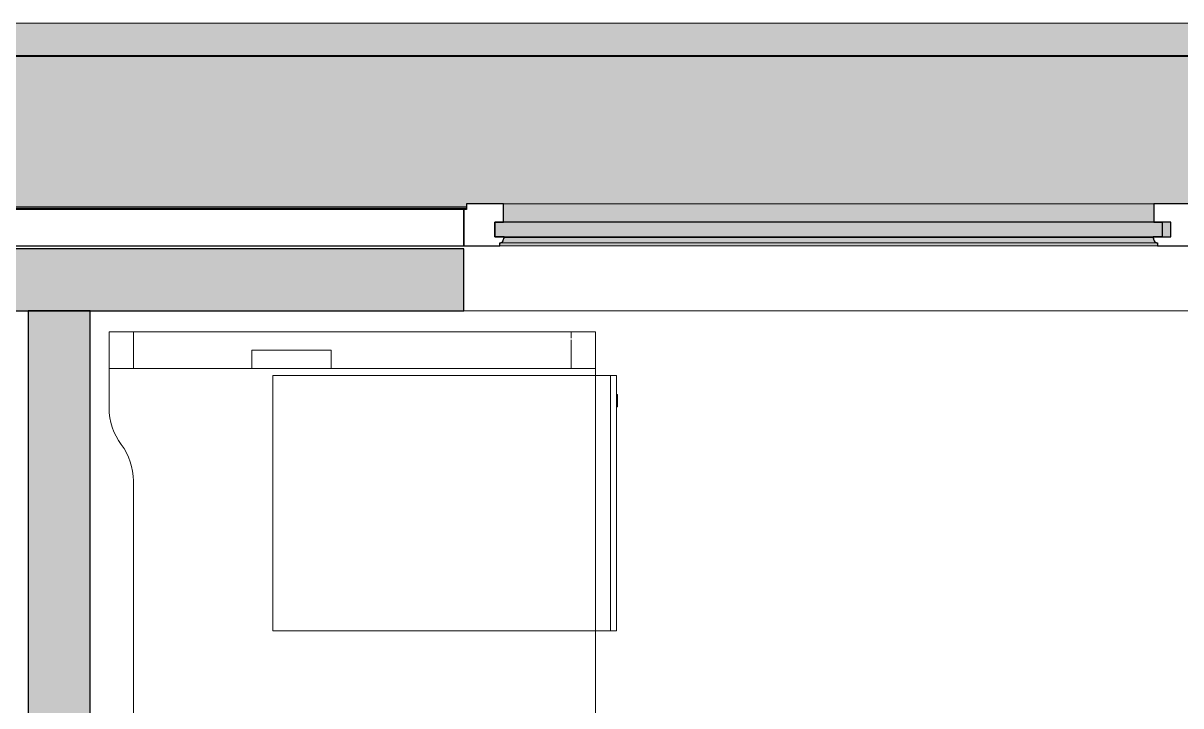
# Model space of a CAD drawing. Header units: millimetres. Extents: x 155927 to 326028, y -36033 to 97293.
# Drawn here: x 222712 to 224616, y 33597 to 34719 of the extents above; entities that cross this region are included whole.
import ezdxf

# ---------------------------------------------------------------- set-up
doc = ezdxf.new("R2010")
doc.units = ezdxf.units.MM
doc.header["$MEASUREMENT"] = 0
for name, color, linetype, lineweight in [('A-GLAZ', 7, 'CONTINUOUS', 9), ('A-GLAZ-CWMG', 7, 'CONTINUOUS', 9), ('A-WALL-PATT', 7, 'CONTINUOUS', 9), ('I-FURN', 8, 'CONTINUOUS', 9), ('I-WALL', 7, 'CONTINUOUS', 9)]:
    doc.layers.add(name, color=color, linetype=linetype, lineweight=lineweight)

msp = doc.modelspace()

# ---------------------------------------------------------------- hatches: boundary and pattern name
at = {"layer": 'A-GLAZ'}
for points in [[(229692.8, 34417), (229692.8, 34718.6), (220908.8, 34718.6), (220908.8, 34417), (220913.2, 34417), (220913.2, 34421.6), (222104.5, 34421.6), (222104.5, 34417), (223441.2, 34417), (223441.2, 34421.6), (224632.5, 34421.6), (224632.5, 34417), (225969.2, 34417), (225969.2, 34421.6), (227160.5, 34421.6), (227160.5, 34417), (228497.2, 34417), (228497.2, 34421.6), (229688.5, 34421.6), (229688.5, 34417)], [(224571.6, 34391.7), (224571.6, 34421.6), (223502, 34421.6), (223502, 34391.7), (224204, 34391.7)], [(224599.6, 34367.7), (224599.6, 34391.7), (223488.1, 34391.7), (223488.1, 34367.7), (224204, 34367.7)], [(224571.8, 34362.7), (224570.4, 34366.6), (223503.3, 34366.6), (223502, 34362.7), (224571.6, 34362.7)], [(224570.4, 34366.6), (224570.4, 34367.7), (224204, 34366.6)], [(224571.8, 34352.8), (224577.6, 34352.8), (224577.6, 34357.7), (223496, 34357.7), (223496, 34352.8), (224204, 34352.8)], [(224576.1, 34357.7), (224572.7, 34360), (224571.4, 34362.7), (223501.8, 34362.7), (223500, 34359), (223499.8, 34357.7), (224573.8, 34357.7)]]:
    msp.add_hatch(color=256, dxfattribs=at).paths.add_polyline_path(points, flags=0)
h = msp.add_hatch(color=256, dxfattribs=at)
h.paths.add_polyline_path([(229692.8, 34414.8), (229692.8, 34417), (229688.5, 34417), (229688.5, 34414.8)], flags=0)
h.paths.add_polyline_path([(228450.1, 34414.8), (228497.2, 34414.8), (228497.2, 34417), (227160.5, 34417), (227160.5, 34414.8), (227843.5, 34414.8)], flags=0)
h.paths.add_polyline_path([(225969.2, 34414.8), (225969.2, 34417), (224632.5, 34417), (224632.5, 34414.8), (225964.2, 34414.8)], flags=0)
h.paths.add_polyline_path([(223441.2, 34414.8), (223441.2, 34417), (222104.5, 34417), (222104.5, 34414.8), (223436.2, 34414.8)], flags=0)
h.paths.add_polyline_path([(220913.2, 34414.8), (220913.2, 34417), (220908.8, 34417), (220908.8, 34414.8)], flags=0)
h = msp.add_hatch(color=256, dxfattribs=at)
h.paths.add_polyline_path([(227104.1, 34357.7), (227102.8, 34358.9), (227102.8, 34358.2)], flags=0)
h.paths.add_polyline_path([(223496, 34357.7), (223498.9, 34358.2), (223497.6, 34358.3)], flags=0)
h.paths.add_polyline_path([(220968, 34357.7), (220970.9, 34358.2), (220969.6, 34358.3)], flags=0)
at = {"layer": 'A-WALL-PATT'}
for points in [[(222210.8, 34245.6), (223334.8, 34245.6), (223334.8, 34347.6), (222210.8, 34347.6)], [(223436.8, 34245.6), (223436.8, 34347.6), (223334.8, 34347.6), (223334.8, 34245.6)], [(222822.6, 29859.6), (222822.6, 34245.6), (222720.6, 34245.6), (222720.6, 29859.6)]]:
    msp.add_hatch(color=256, dxfattribs=at).paths.add_polyline_path(points, flags=0)

# ---------------------------------------------------------------- linework, layer by layer
at = {"layer": 'A-GLAZ'}
for p, q in [((229692.8, 34718.6), (220908.8, 34718.6)), ((224571.6, 34421.6), (223502, 34421.6)), ((223441.2, 34417), (222104.5, 34417)), ((223441.2, 34414.8), (222104.5, 34414.8)), ((224570.4, 34366.6), (223503.3, 34366.6)), ((223497.6, 34357.7), (223496, 34357.7)), ((223496, 34352.8), (224577.6, 34352.8)), ((224576.1, 34357.7), (223497.6, 34357.7)), ((224577.6, 34357.7), (224576.1, 34357.7))]:
    msp.add_line(p, q, dxfattribs=at)
at = {"layer": 'A-GLAZ', "lineweight": 30}
for p, q in [((223502, 34421.6), (223441.2, 34421.6)), ((223441.2, 34421.6), (223441.2, 34412.6)), ((223502, 34391.7), (223502, 34421.6)), ((224632.5, 34421.6), (224571.6, 34421.6)), ((224571.6, 34421.6), (224571.6, 34391.7)), ((223436.8, 34412.6), (222108.8, 34412.6)), ((223436.8, 34352.8), (223436.8, 34412.6)), ((223441.2, 34412.6), (223436.8, 34412.6)), ((223436.8, 34412.6), (223436.8, 34352.8)), ((224599.6, 34391.7), (223488.1, 34391.7)), ((223488.1, 34391.7), (223488.1, 34367.7)), ((223488.1, 34367.7), (223488.1, 34391.7)), ((223488.1, 34391.7), (223502, 34391.7)), ((224571.6, 34391.7), (224585.6, 34391.7)), ((224585.6, 34391.7), (224585.6, 34367.7)), ((224599.6, 34367.7), (224599.6, 34391.7)), ((223488.1, 34367.7), (224599.6, 34367.7)), ((223503.3, 34367.7), (223488.1, 34367.7)), ((223503.3, 34366.6), (223503.3, 34367.7)), ((224585.6, 34367.7), (224570.4, 34367.7)), ((224570.4, 34367.7), (224570.4, 34366.6)), ((222108.8, 34352.8), (223436.8, 34352.8)), ((223436.8, 34352.8), (223496, 34352.8)), ((223496, 34352.8), (223496, 34357.7)), ((223496, 34357.7), (223497.6, 34357.7)), ((224576.1, 34357.7), (224577.6, 34357.7)), ((224577.6, 34357.7), (224577.6, 34352.8)), ((224577.6, 34352.8), (224636.8, 34352.8))]:
    msp.add_line(p, q, dxfattribs=at)
for centre, radius, start, end in [((223509.2, 34362.2), 7.4, 143.4261, 176.5739), ((224564.5, 34362.2), 7.4, 3.4261, 36.5739), ((223496.5, 34363), 5.36, 281.9524, 356.5739), ((224577.2, 34363), 5.36, 183.4261, 258.0476)]:
    msp.add_arc(centre, radius, start, end, dxfattribs=at)
at = {"layer": 'A-GLAZ'}
for points in [[(223502.5, 34365.4), (223502.7, 34365.8), (223503, 34366.2), (223503.3, 34366.6)], [(224570.4, 34366.6), (224570.7, 34366.2), (224570.9, 34365.8), (224571.1, 34365.4)]]:
    msp.add_open_spline(points, degree=3, dxfattribs=at)
for points, knots in [([(223497.6, 34357.7), (223498, 34357.8), (223498.7, 34358.1), (223499.5, 34358.5), (223499.9, 34358.8), (223500, 34359)], [-1, -1, -1, -1, -0.8, -0.7, -0.6, -0.6, -0.6, -0.6]), ([(223501, 34360), (223501.1, 34360.2), (223501.3, 34360.6), (223501.7, 34361.5), (223501.8, 34362.2), (223501.8, 34362.7)], [-0.4, -0.4, -0.4, -0.4, -0.3, -0.2, 0, 0, 0, 0]), ([(224571.8, 34362.7), (224571.9, 34362.2), (224572, 34361.5), (224572.3, 34360.8), (224572.5, 34360.3), (224572.6, 34360.1), (224572.7, 34360)], [0, 0, 0, 0, 0.2, 0.3, 0.35, 0.4, 0.4, 0.4, 0.4]), ([(224573.6, 34359), (224573.7, 34359), (224573.8, 34358.8), (224574.2, 34358.6), (224574.6, 34358.3), (224575.2, 34358), (224575.7, 34357.8), (224576.1, 34357.7)], [0.6, 0.6, 0.6, 0.6, 0.625, 0.7, 0.775, 0.85, 1, 1, 1, 1])]:
    msp.add_open_spline(points, degree=3, knots=knots, dxfattribs=at)
at = {"layer": 'A-GLAZ-CWMG'}
for p, q in [((222308.9, 34665.6), (223050.8, 34665.6)), ((223050.8, 34663.6), (222308.9, 34663.6)), ((223050.8, 34665.6), (223425.8, 34665.6)), ((223425.8, 34663.6), (223050.8, 34663.6)), ((223425.8, 34665.6), (223800.8, 34665.6)), ((223800.8, 34663.6), (223425.8, 34663.6)), ((223800.8, 34665.6), (224550.8, 34665.6)), ((224550.8, 34663.6), (223800.8, 34663.6)), ((224550.8, 34665.6), (225221.9, 34665.6)), ((225221.9, 34663.6), (224550.8, 34663.6))]:
    msp.add_line(p, q, dxfattribs=at)
at = {"layer": 'I-FURN'}
for p, q in [((222853.6, 34211.3), (223653.6, 34211.3)), ((222893.6, 34211.3), (222853.6, 34211.3)), ((222853.6, 34151.3), (222853.6, 34211.3)), ((222853.6, 34151.3), (222853.6, 34211.3)), ((223653.6, 34211.3), (222853.6, 34211.3)), ((222853.6, 34211.3), (222853.6, 34086.3)), ((222853.6, 34086.3), (222853.6, 34211.3)), ((222853.6, 34211.3), (223653.6, 34211.3)), ((223613.6, 34211.3), (222893.6, 34211.3)), ((222893.6, 34151.3), (222893.6, 34211.3)), ((222893.6, 34151.3), (222893.6, 34211.3)), ((223653.6, 34211.3), (223613.6, 34211.3)), ((223613.6, 34200.8), (223613.6, 34211.3)), ((223613.6, 34200.8), (223613.6, 34211.3)), ((223653.6, 34211.3), (223653.6, 34151.3)), ((223653.6, 34151.3), (223653.6, 34211.3)), ((223653.6, 32611.3), (223653.6, 34211.3)), ((223653.6, 34211.3), (223653.6, 32611.3)), ((223613.6, 34151.3), (223613.6, 34198.4)), ((223613.6, 34151.3), (223613.6, 34198.4)), ((223088.6, 34181.3), (223218.6, 34181.3)), ((223088.6, 34151.3), (223088.6, 34181.3)), ((223218.6, 34181.3), (223088.6, 34181.3)), ((223088.6, 34151.3), (223088.6, 34181.3)), ((223218.6, 34181.3), (223218.6, 34151.3)), ((223218.6, 34151.3), (223218.6, 34181.3)), ((223088.6, 34151.3), (222853.6, 34151.3)), ((222853.6, 34151.3), (222893.6, 34151.3)), ((222893.6, 34151.3), (223613.6, 34151.3)), ((223218.6, 34151.3), (223088.6, 34151.3)), ((223653.6, 34139.8), (223122.9, 34139.8)), ((223122.9, 34139.8), (223122.9, 33719.8)), ((223653.6, 34151.3), (223218.6, 34151.3)), ((223613.6, 34151.3), (223653.6, 34151.3)), ((223677.9, 34139.8), (223653.6, 34139.8)), ((223677.9, 34139.8), (223677.9, 33719.8)), ((223687.9, 34139.8), (223677.9, 34139.8)), ((223677.9, 33719.8), (223677.9, 34139.8)), ((223687.9, 33719.8), (223687.9, 34139.8)), ((223689.9, 34108.2), (223687.9, 34108.2)), ((223689.9, 34088.2), (223689.9, 34108.2)), ((223689.9, 34108.2), (223689.9, 34088.2)), ((223687.9, 34088.2), (223689.9, 34088.2)), ((222893.6, 33966.3), (222893.6, 33134)), ((222893.6, 33134), (222893.6, 33966.3)), ((223122.9, 33719.8), (223653.6, 33719.8)), ((223653.6, 33719.8), (223677.9, 33719.8)), ((223677.9, 33719.8), (223687.9, 33719.8))]:
    msp.add_line(p, q, dxfattribs=at)
for centre, start, end in [((222953.6, 34086.3), 180, 216.8699), ((222953.6, 34086.3), 180, 216.8699), ((222793.6, 33966.3), 0, 36.8699), ((222793.6, 33966.3), 0, 36.8699)]:
    msp.add_arc(centre, 100, start, end, dxfattribs=at)
at = {"layer": 'I-WALL', "lineweight": 30}
for p, q in [((223334.8, 34347.6), (222210.8, 34347.6)), ((223436.8, 34347.6), (223334.8, 34347.6)), ((223436.8, 34245.6), (223436.8, 34347.6)), ((222210.8, 34245.6), (223334.8, 34245.6)), ((222822.6, 34245.6), (222720.6, 34245.6)), ((222720.6, 34245.6), (222720.6, 29859.6)), ((222822.6, 29859.6), (222822.6, 34245.6)), ((223334.8, 34245.6), (223436.8, 34245.6))]:
    msp.add_line(p, q, dxfattribs=at)
at = {"layer": 'I-WALL'}
msp.add_line((224636.8, 34245.6), (223436.8, 34245.6), dxfattribs=at)

doc.saveas('drawing.dxf')
